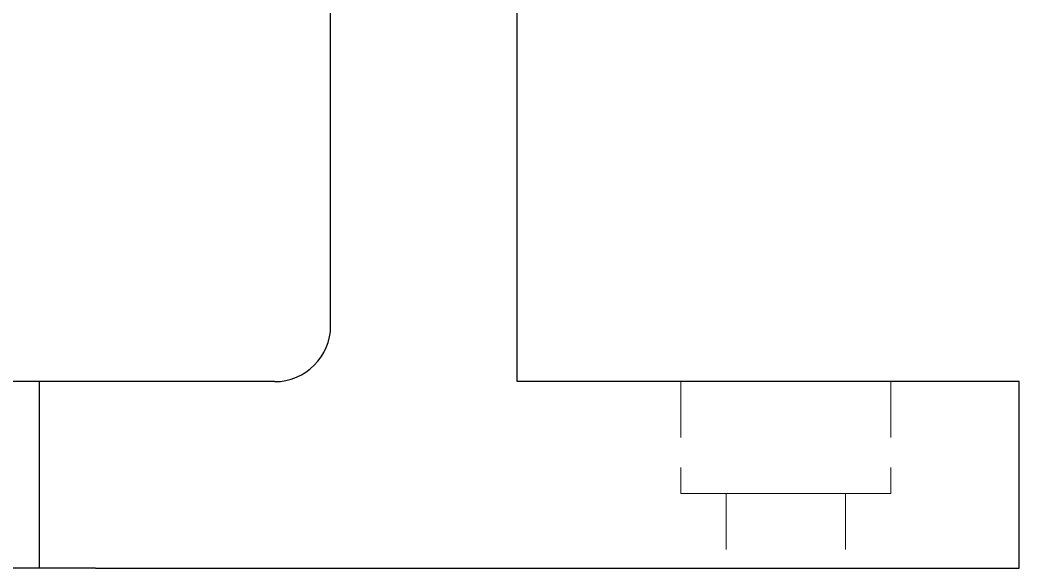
# Model space of a CAD drawing. Header units: millimetres. Extents: x 40 to 1360, y 134 to 546.
# Drawn here: x 91.2 to 144.8, y 267.5 to 296.9 of the extents above; entities that cross this region are included whole.
import ezdxf

# ---------------------------------------------------------------- set-up
doc = ezdxf.new("R2010")
doc.units = ezdxf.units.MM
doc.linetypes.add('WP_HIDDEN', pattern=[2.3, 1.5, -0.8])
doc.layers.add('HIDDEN', color=7, linetype='WP_HIDDEN', lineweight=13)
doc.layers.add('VISIBLE', color=7, linetype='CONTINUOUS', lineweight=25)

msp = doc.modelspace()

# ---------------------------------------------------------------- linework, layer by layer
at = {"layer": 'HIDDEN', "ltscale": 2}
for p, q in [((126.625, 277.5), (126.625, 271.5)), ((137.875, 277.5), (137.875, 271.5)), ((129.05, 271.5), (129.05, 267.5)), ((135.45, 271.5), (135.45, 267.5))]:
    msp.add_line(p, q, dxfattribs=at)
for points in [[(137.875, 277.5), (137.73397, 277.5), (137.31795, 277.5), (136.6478, 277.5), (135.75713, 277.5), (134.6906, 277.5), (133.50168, 277.5), (132.25, 277.5), (130.99832, 277.5), (129.8094, 277.5), (128.74287, 277.5), (127.8522, 277.5), (127.18205, 277.5), (126.76603, 277.5), (126.625, 277.5)], [(137.875, 271.5), (137.73397, 271.5), (137.31795, 271.5), (136.6478, 271.5), (135.75713, 271.5), (134.6906, 271.5), (133.50168, 271.5), (132.25, 271.5), (130.99832, 271.5), (129.8094, 271.5), (128.74287, 271.5), (127.8522, 271.5), (127.18205, 271.5), (126.76603, 271.5), (126.625, 271.5)], [(135.45, 271.5), (135.36977, 271.5), (135.1331, 271.5), (134.75186, 271.5), (134.24517, 271.5), (133.63843, 271.5), (132.96207, 271.5), (132.25, 271.5), (131.53793, 271.5), (130.86157, 271.5), (130.25483, 271.5), (129.74814, 271.5), (129.3669, 271.5), (129.13023, 271.5), (129.05, 271.5)], [(135.45, 267.5), (135.36977, 267.5), (135.1331, 267.5), (134.75186, 267.5), (134.24517, 267.5), (133.63843, 267.5), (132.96207, 267.5), (132.25, 267.5), (131.53793, 267.5), (130.86157, 267.5), (130.25483, 267.5), (129.74814, 267.5), (129.3669, 267.5), (129.13023, 267.5), (129.05, 267.5)]]:
    msp.add_lwpolyline(points, dxfattribs=at)
at = {"layer": 'VISIBLE'}
for p, q in [((107.85, 280.5), (107.85, 492.5)), ((117.85, 277.5), (117.85, 492.5)), ((92.25, 277.5), (65.25, 277.5)), ((92.25, 267.5), (92.25, 277.5)), ((104.85, 277.5), (95.25, 277.5)), ((144.75, 277.5), (117.85, 277.5)), ((144.75, 267.5), (144.75, 277.5)), ((92.25, 267.5), (47.25, 267.5)), ((95.25, 267.5), (144.75, 267.5))]:
    msp.add_line(p, q, dxfattribs=at)
for points in [[(95.25, 277.5), (94.91411, 277.5), (94.58244, 277.5), (94.25916, 277.5), (93.94835, 277.5), (93.6539, 277.5), (93.37953, 277.5), (93.12868, 277.5), (92.90451, 277.5), (92.70983, 277.5), (92.54709, 277.5), (92.41835, 277.5), (92.32522, 277.5), (92.26886, 277.5), (92.25, 277.5)], [(95.25, 267.5), (94.91411, 267.5), (94.58244, 267.5), (94.25916, 267.5), (93.94835, 267.5), (93.6539, 267.5), (93.37953, 267.5), (93.12868, 267.5), (92.90451, 267.5), (92.70983, 267.5), (92.54709, 267.5), (92.41835, 267.5), (92.32522, 267.5), (92.26886, 267.5), (92.25, 267.5)]]:
    msp.add_lwpolyline(points, dxfattribs=at)
msp.add_arc((104.85, 280.5), 3, 270, 0, dxfattribs=at)

doc.saveas('drawing.dxf')
